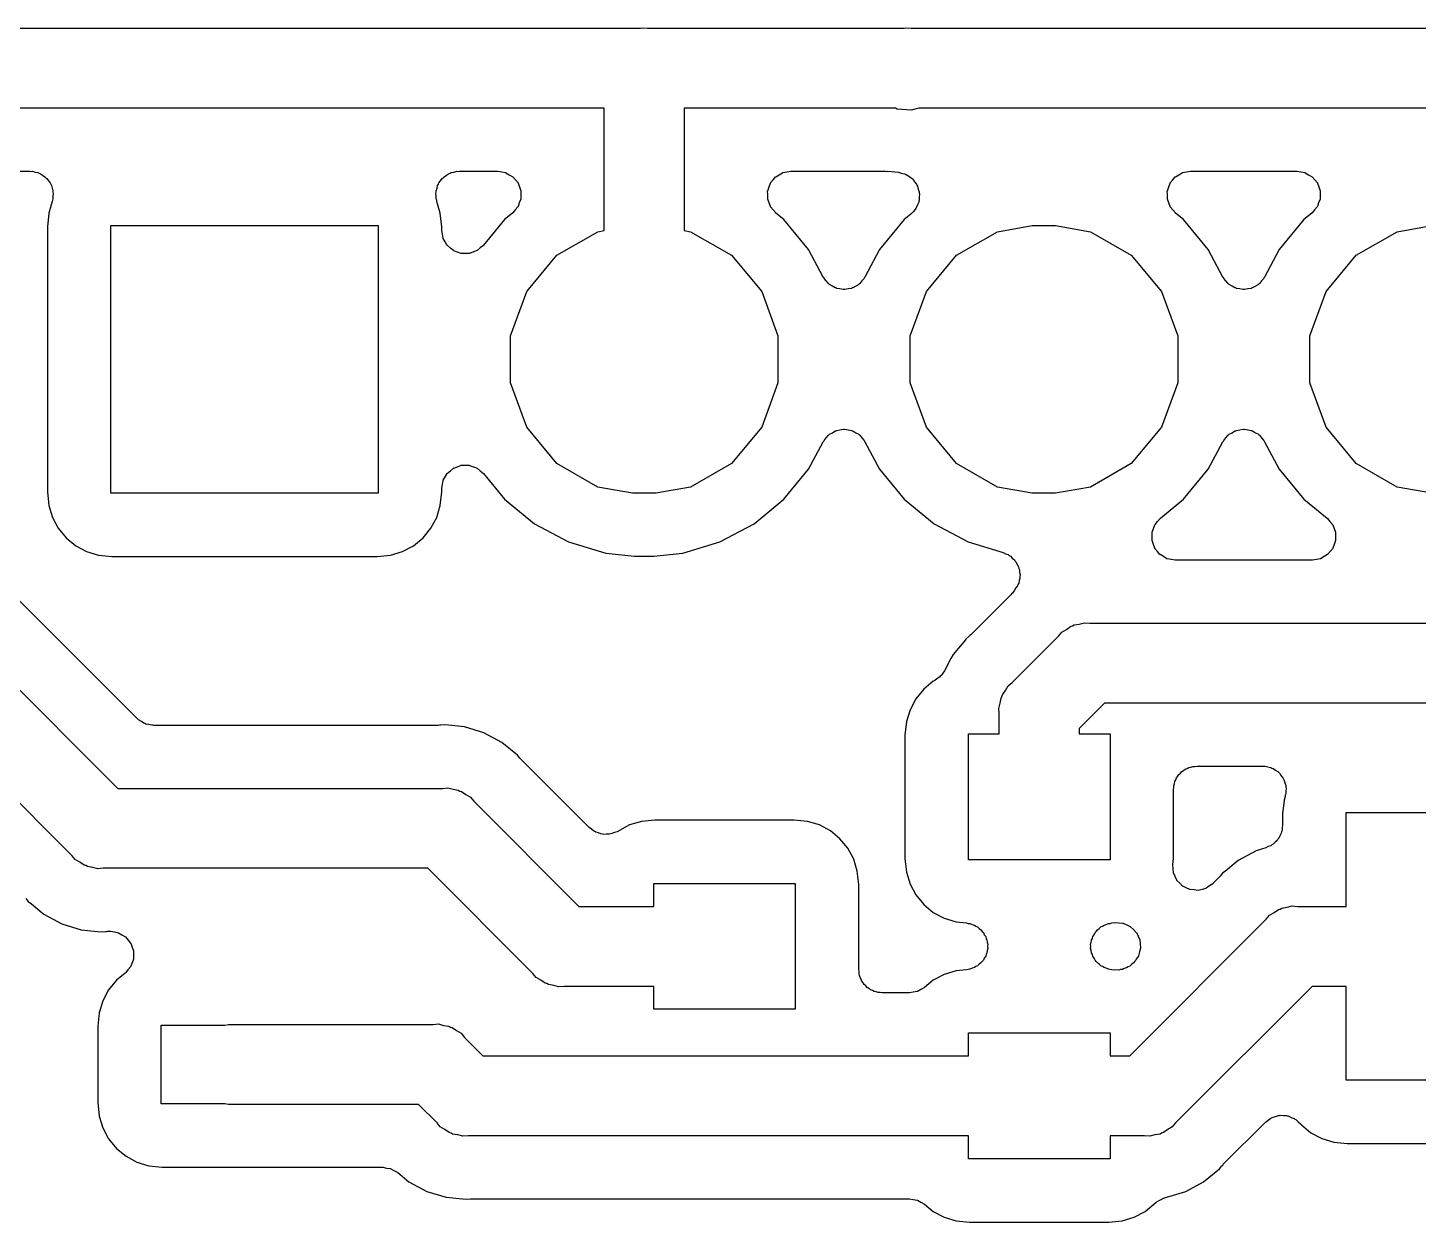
# Model space of a CAD drawing. Extents: x 91 to 190.2, y -113.9 to -59.9.
# Drawn here: x 130.05 to 138.89, y -68.23 to -60.64 of the extents above; entities that cross this region are included whole.
import ezdxf

# ---------------------------------------------------------------- set-up
doc = ezdxf.new("R2010")
doc.units = 0
doc.header["$MEASUREMENT"] = 0
doc.layers.add('BLACK', color=7, linetype='CONTINUOUS')

msp = doc.modelspace()

# ---------------------------------------------------------------- linework, layer by layer
at = {"layer": 'BLACK', "linetype": 'CONTINUOUS'}
for p, q in [((111.871, -60.646), (133.947, -60.646)), ((133.947, -60.646), (133.958, -60.6431)), ((133.958, -60.6431), (133.991, -60.646)), ((133.991, -60.646), (135.622, -60.646)), ((135.622, -60.646), (135.633, -60.6431)), ((135.633, -60.6431), (135.666, -60.646)), ((135.666, -60.646), (143.309, -60.646)), ((133.716, -61.154), (126.884, -61.154)), ((133.716, -61.9317), (133.716, -61.154)), ((135.567, -61.154), (134.224, -61.154)), ((134.224, -61.154), (134.224, -61.9317)), ((135.578, -61.1591), (135.567, -61.154)), ((135.667, -61.1669), (135.578, -61.1591)), ((135.716, -61.154), (135.667, -61.1669)), ((143.215, -61.154), (135.716, -61.154)), ((127.995, -61.554), (130.065, -61.554)), ((130.065, -61.554), (130.074, -61.5556)), ((130.074, -61.5556), (130.083, -61.5551)), ((130.083, -61.5551), (130.099, -61.5601)), ((130.099, -61.5601), (130.116, -61.563)), ((130.116, -61.563), (130.124, -61.5676)), ((130.124, -61.5676), (130.133, -61.5702)), ((130.133, -61.5702), (130.146, -61.5805)), ((130.146, -61.5805), (130.161, -61.5891)), ((132.699, -61.5891), (132.714, -61.5805)), ((132.714, -61.5805), (132.727, -61.5702)), ((132.727, -61.5702), (132.736, -61.5676)), ((132.736, -61.5676), (132.744, -61.563)), ((132.744, -61.563), (132.761, -61.5601)), ((132.761, -61.5601), (132.777, -61.5551)), ((132.777, -61.5551), (132.786, -61.5556)), ((132.786, -61.5556), (132.795, -61.554)), ((132.795, -61.554), (133.038, -61.554)), ((133.038, -61.554), (133.039, -61.5541)), ((133.039, -61.5541), (133.039, -61.554)), ((133.039, -61.554), (133.064, -61.5587)), ((133.064, -61.5587), (133.089, -61.563)), ((133.089, -61.563), (133.09, -61.5635)), ((133.09, -61.5635), (133.091, -61.5636)), ((133.091, -61.5636), (133.112, -61.5765)), ((133.112, -61.5765), (133.134, -61.5891)), ((134.806, -61.5891), (134.828, -61.5765)), ((134.828, -61.5765), (134.849, -61.5636)), ((134.849, -61.5636), (134.85, -61.5635)), ((134.85, -61.5635), (134.851, -61.563)), ((134.851, -61.563), (134.876, -61.5587)), ((134.876, -61.5587), (134.901, -61.554)), ((134.901, -61.554), (134.901, -61.5541)), ((134.901, -61.5541), (134.902, -61.554)), ((134.902, -61.554), (135.504, -61.554)), ((135.504, -61.554), (135.511, -61.5553)), ((135.511, -61.5553), (135.519, -61.5547)), ((135.519, -61.5547), (135.585, -61.5612)), ((135.585, -61.5612), (135.603, -61.5665)), ((135.603, -61.5665), (135.623, -61.5701)), ((135.623, -61.5701), (135.628, -61.5735)), ((135.628, -61.5735), (135.635, -61.5752)), ((135.635, -61.5752), (135.651, -61.5867)), ((135.651, -61.5867), (135.667, -61.5966)), ((137.346, -61.5891), (137.368, -61.5765)), ((137.368, -61.5765), (137.389, -61.5636)), ((137.389, -61.5636), (137.39, -61.5635)), ((137.39, -61.5635), (137.391, -61.563)), ((137.391, -61.563), (137.416, -61.5587)), ((137.416, -61.5587), (137.441, -61.554)), ((137.441, -61.554), (137.441, -61.5541)), ((137.441, -61.5541), (137.442, -61.554)), ((137.442, -61.554), (138.118, -61.554)), ((138.118, -61.554), (138.119, -61.5541)), ((138.119, -61.5541), (138.119, -61.554)), ((138.119, -61.554), (138.144, -61.5587)), ((138.144, -61.5587), (138.169, -61.563)), ((138.169, -61.563), (138.17, -61.5635)), ((138.17, -61.5635), (138.171, -61.5636)), ((138.171, -61.5636), (138.192, -61.5765)), ((138.192, -61.5765), (138.214, -61.5891)), ((130.161, -61.5891), (130.167, -61.596)), ((130.167, -61.596), (130.174, -61.6015)), ((130.174, -61.6015), (130.184, -61.6158)), ((130.184, -61.6158), (130.195, -61.629)), ((130.195, -61.629), (130.198, -61.6375)), ((130.198, -61.6375), (130.203, -61.6451)), ((130.203, -61.6451), (130.207, -61.6618)), ((130.207, -61.6618), (130.212, -61.678)), ((132.648, -61.678), (132.653, -61.6618)), ((132.653, -61.6618), (132.657, -61.6451)), ((132.657, -61.6451), (132.662, -61.6375)), ((132.662, -61.6375), (132.665, -61.629)), ((132.665, -61.629), (132.676, -61.6158)), ((132.676, -61.6158), (132.686, -61.6015)), ((132.686, -61.6015), (132.693, -61.596)), ((132.693, -61.596), (132.699, -61.5891)), ((133.134, -61.5891), (133.135, -61.5897)), ((133.135, -61.5897), (133.135, -61.5902)), ((133.135, -61.5902), (133.151, -61.6096)), ((133.151, -61.6096), (133.168, -61.629)), ((133.168, -61.629), (133.168, -61.6298)), ((133.168, -61.6298), (133.168, -61.6304)), ((133.168, -61.6304), (133.177, -61.6543)), ((133.177, -61.6543), (133.185, -61.678)), ((134.755, -61.678), (134.763, -61.6543)), ((134.763, -61.6543), (134.772, -61.6304)), ((134.772, -61.629), (134.789, -61.6096)), ((134.772, -61.6298), (134.772, -61.629)), ((134.772, -61.6304), (134.772, -61.6298)), ((134.789, -61.6096), (134.805, -61.5902)), ((134.805, -61.5897), (134.806, -61.5891)), ((134.805, -61.5902), (134.805, -61.5897)), ((135.667, -61.5966), (135.672, -61.6017)), ((135.672, -61.6017), (135.677, -61.6056)), ((135.677, -61.6056), (135.688, -61.6218)), ((135.688, -61.6218), (135.701, -61.6369)), ((135.701, -61.6369), (135.703, -61.6431)), ((135.703, -61.6431), (135.706, -61.6486)), ((135.706, -61.6486), (135.711, -61.6676)), ((135.711, -61.6676), (135.718, -61.6861)), ((137.295, -61.678), (137.303, -61.6543)), ((137.303, -61.6543), (137.312, -61.6304)), ((137.312, -61.629), (137.329, -61.6096)), ((137.312, -61.6298), (137.312, -61.629)), ((137.312, -61.6304), (137.312, -61.6298)), ((137.329, -61.6096), (137.345, -61.5902)), ((137.345, -61.5897), (137.346, -61.5891)), ((137.345, -61.5902), (137.345, -61.5897)), ((138.214, -61.5891), (138.215, -61.5897)), ((138.215, -61.5897), (138.215, -61.5902)), ((138.215, -61.5902), (138.231, -61.6096)), ((138.231, -61.6096), (138.248, -61.629)), ((138.248, -61.629), (138.248, -61.6298)), ((138.248, -61.6298), (138.248, -61.6304)), ((138.248, -61.6304), (138.257, -61.6543)), ((138.257, -61.6543), (138.265, -61.678)), ((130.208, -61.7475), (130.186, -61.8216)), ((130.209, -61.7386), (130.208, -61.7475)), ((130.212, -61.73), (130.209, -61.7386)), ((130.212, -61.678), (130.212, -61.687)), ((130.212, -61.687), (130.214, -61.6958)), ((130.214, -61.6958), (130.212, -61.7129)), ((130.212, -61.7129), (130.212, -61.73)), ((132.646, -61.6958), (132.648, -61.687)), ((132.648, -61.7129), (132.646, -61.6958)), ((132.648, -61.687), (132.648, -61.678)), ((132.648, -61.73), (132.648, -61.7129)), ((132.651, -61.7386), (132.648, -61.73)), ((132.652, -61.7475), (132.651, -61.7386)), ((132.674, -61.8216), (132.652, -61.7475)), ((133.176, -61.7553), (133.168, -61.779)), ((133.185, -61.7317), (133.176, -61.7553)), ((133.185, -61.678), (133.185, -61.6788)), ((133.185, -61.6788), (133.186, -61.6796)), ((133.186, -61.6796), (133.185, -61.7049)), ((133.185, -61.7049), (133.185, -61.73)), ((133.185, -61.73), (133.185, -61.7308)), ((133.185, -61.7308), (133.185, -61.7317)), ((134.754, -61.6796), (134.755, -61.6788)), ((134.755, -61.7049), (134.754, -61.6796)), ((134.755, -61.6788), (134.755, -61.678)), ((134.755, -61.73), (134.755, -61.7049)), ((134.755, -61.7308), (134.755, -61.73)), ((134.755, -61.7317), (134.755, -61.7308)), ((134.764, -61.7553), (134.755, -61.7317)), ((134.772, -61.779), (134.764, -61.7553)), ((135.714, -61.7509), (135.706, -61.7686)), ((135.715, -61.7443), (135.714, -61.7509)), ((135.717, -61.7381), (135.715, -61.7443)), ((135.719, -61.699), (135.717, -61.7185)), ((135.717, -61.7185), (135.717, -61.7381)), ((135.718, -61.6861), (135.718, -61.6927)), ((135.718, -61.6927), (135.719, -61.699)), ((137.294, -61.6796), (137.295, -61.6788)), ((137.295, -61.7049), (137.294, -61.6796)), ((137.295, -61.6788), (137.295, -61.678)), ((137.295, -61.73), (137.295, -61.7049)), ((137.295, -61.7308), (137.295, -61.73)), ((137.295, -61.7317), (137.295, -61.7308)), ((137.304, -61.7553), (137.295, -61.7317)), ((137.312, -61.779), (137.304, -61.7553)), ((138.256, -61.7553), (138.248, -61.779)), ((138.265, -61.7317), (138.256, -61.7553)), ((138.265, -61.678), (138.265, -61.6788)), ((138.265, -61.6788), (138.266, -61.6796)), ((138.266, -61.6796), (138.265, -61.7049)), ((138.265, -61.7049), (138.265, -61.73)), ((138.265, -61.73), (138.265, -61.7308)), ((138.265, -61.7308), (138.265, -61.7317)), ((130.186, -61.8216), (130.177, -61.9074)), ((132.683, -61.9074), (132.674, -61.8216)), ((133.133, -61.82), (133.082, -61.8618)), ((133.134, -61.8189), (133.133, -61.8193)), ((133.133, -61.8193), (133.133, -61.82)), ((133.15, -61.7996), (133.134, -61.8189)), ((133.167, -61.7804), (133.15, -61.7996)), ((133.168, -61.779), (133.167, -61.7796)), ((133.167, -61.7796), (133.167, -61.7804)), ((134.773, -61.7796), (134.772, -61.779)), ((134.773, -61.7804), (134.773, -61.7796)), ((134.79, -61.7996), (134.773, -61.7804)), ((134.806, -61.8189), (134.79, -61.7996)), ((134.807, -61.8193), (134.806, -61.8189)), ((134.807, -61.82), (134.807, -61.8193)), ((134.858, -61.8618), (134.807, -61.82)), ((135.665, -61.8264), (135.622, -61.8618)), ((135.678, -61.8116), (135.665, -61.8264)), ((135.692, -61.7979), (135.678, -61.8116)), ((135.695, -61.7919), (135.692, -61.7979)), ((135.699, -61.7869), (135.695, -61.7919)), ((135.706, -61.7686), (135.699, -61.7869)), ((137.313, -61.7796), (137.312, -61.779)), ((137.313, -61.7804), (137.313, -61.7796)), ((137.33, -61.7996), (137.313, -61.7804)), ((137.346, -61.8189), (137.33, -61.7996)), ((137.347, -61.8193), (137.346, -61.8189)), ((137.347, -61.82), (137.347, -61.8193)), ((137.398, -61.8618), (137.347, -61.82)), ((138.213, -61.82), (138.162, -61.8618)), ((138.214, -61.8189), (138.213, -61.8193)), ((138.213, -61.8193), (138.213, -61.82)), ((138.23, -61.7996), (138.214, -61.8189)), ((138.247, -61.7804), (138.23, -61.7996)), ((138.248, -61.779), (138.247, -61.7796)), ((138.247, -61.7796), (138.247, -61.7804)), ((130.177, -61.9074), (130.177, -63.5926)), ((130.58, -63.6), (130.58, -61.9)), ((130.58, -61.9), (132.28, -61.9)), ((132.28, -61.9), (132.28, -63.6)), ((132.683, -61.929), (132.683, -61.9074)), ((132.683, -61.9298), (132.683, -61.929)), ((132.683, -61.9307), (132.683, -61.9298)), ((132.687, -61.9554), (132.683, -61.9307)), ((133.082, -61.8618), (132.949, -62.0242)), ((133.415, -62.0888), (133.675, -61.9389)), ((133.675, -61.9389), (133.716, -61.9317)), ((134.224, -61.9317), (134.265, -61.9389)), ((134.265, -61.9389), (134.525, -62.0888)), ((135.014, -62.0522), (134.858, -61.8618)), ((135.622, -61.8618), (135.466, -62.0522)), ((135.955, -62.0888), (136.215, -61.9389)), ((136.215, -61.9389), (136.436, -61.9)), ((136.436, -61.9), (136.584, -61.9)), ((136.584, -61.9), (136.805, -61.9389)), ((136.805, -61.9389), (137.065, -62.0888)), ((137.554, -62.0522), (137.398, -61.8618)), ((138.162, -61.8618), (138.006, -62.0522)), ((138.495, -62.0888), (138.755, -61.9389)), ((138.755, -61.9389), (138.976, -61.9)), ((132.692, -61.9803), (132.687, -61.9554)), ((132.692, -61.981), (132.692, -61.9803)), ((132.692, -61.9819), (132.692, -61.981)), ((132.705, -62.0035), (132.692, -61.9819)), ((132.718, -62.0254), (132.705, -62.0035)), ((132.718, -62.026), (132.718, -62.0254)), ((132.719, -62.0267), (132.718, -62.026)), ((132.738, -62.0427), (132.719, -62.0267)), ((132.948, -62.0254), (132.928, -62.0417)), ((132.949, -62.0242), (132.948, -62.0247)), ((132.948, -62.0247), (132.948, -62.0254)), ((132.758, -62.0589), (132.738, -62.0427)), ((132.758, -62.0592), (132.758, -62.0589)), ((132.759, -62.0597), (132.758, -62.0592)), ((132.783, -62.0681), (132.759, -62.0597)), ((132.807, -62.0767), (132.783, -62.0681)), ((132.808, -62.077), (132.807, -62.0767)), ((132.807, -62.0767), (132.807, -62.0767)), ((132.833, -62.0767), (132.808, -62.077)), ((132.859, -62.0767), (132.833, -62.0767)), ((132.86, -62.0764), (132.859, -62.0765)), ((132.859, -62.0765), (132.859, -62.0767)), ((132.884, -62.0676), (132.86, -62.0764)), ((132.908, -62.0589), (132.884, -62.0676)), ((132.909, -62.0581), (132.908, -62.0584)), ((132.908, -62.0584), (132.908, -62.0589)), ((132.928, -62.0417), (132.909, -62.0581)), ((133.223, -62.3184), (133.415, -62.0888)), ((134.525, -62.0888), (134.717, -62.3184)), ((135.108, -62.2268), (135.014, -62.0522)), ((135.466, -62.0522), (135.372, -62.2268)), ((135.763, -62.3184), (135.955, -62.0888)), ((137.065, -62.0888), (137.257, -62.3184)), ((137.648, -62.2268), (137.554, -62.0522)), ((138.006, -62.0522), (137.912, -62.2268)), ((138.303, -62.3184), (138.495, -62.0888)), ((135.111, -62.2307), (135.108, -62.2268)), ((135.113, -62.2353), (135.111, -62.2307)), ((135.127, -62.2511), (135.113, -62.2353)), ((135.14, -62.2678), (135.127, -62.2511)), ((135.144, -62.2704), (135.14, -62.2678)), ((135.147, -62.2741), (135.144, -62.2704)), ((135.166, -62.2841), (135.147, -62.2741)), ((135.184, -62.2953), (135.166, -62.2841)), ((135.314, -62.2841), (135.296, -62.2953)), ((135.333, -62.2741), (135.314, -62.2841)), ((135.336, -62.2704), (135.333, -62.2741)), ((135.34, -62.2678), (135.336, -62.2704)), ((135.353, -62.2511), (135.34, -62.2678)), ((135.367, -62.2353), (135.353, -62.2511)), ((135.369, -62.2307), (135.367, -62.2353)), ((135.372, -62.2268), (135.369, -62.2307)), ((137.651, -62.2307), (137.648, -62.2268)), ((137.653, -62.2353), (137.651, -62.2307)), ((137.667, -62.2511), (137.653, -62.2353)), ((137.68, -62.2678), (137.667, -62.2511)), ((137.684, -62.2704), (137.68, -62.2678)), ((137.687, -62.2741), (137.684, -62.2704)), ((137.706, -62.2841), (137.687, -62.2741)), ((137.724, -62.2953), (137.706, -62.2841)), ((137.854, -62.2841), (137.836, -62.2953)), ((137.873, -62.2741), (137.854, -62.2841)), ((137.876, -62.2704), (137.873, -62.2741)), ((137.88, -62.2678), (137.876, -62.2704)), ((137.893, -62.2511), (137.88, -62.2678)), ((137.907, -62.2353), (137.893, -62.2511)), ((137.909, -62.2307), (137.907, -62.2353)), ((137.912, -62.2268), (137.909, -62.2307)), ((133.12, -62.6001), (133.223, -62.3184)), ((134.717, -62.3184), (134.82, -62.6001)), ((135.189, -62.2963), (135.184, -62.2953)), ((135.193, -62.2987), (135.189, -62.2963)), ((135.214, -62.3017), (135.193, -62.2987)), ((135.235, -62.306), (135.214, -62.3017)), ((135.24, -62.3053), (135.235, -62.306)), ((135.245, -62.306), (135.24, -62.3053)), ((135.266, -62.3017), (135.245, -62.306)), ((135.287, -62.2987), (135.266, -62.3017)), ((135.291, -62.2963), (135.287, -62.2987)), ((135.296, -62.2953), (135.291, -62.2963)), ((135.66, -62.6001), (135.763, -62.3184)), ((137.257, -62.3184), (137.36, -62.6001)), ((137.729, -62.2963), (137.724, -62.2953)), ((137.733, -62.2987), (137.729, -62.2963)), ((137.754, -62.3017), (137.733, -62.2987)), ((137.775, -62.306), (137.754, -62.3017)), ((137.78, -62.3053), (137.775, -62.306)), ((137.785, -62.306), (137.78, -62.3053)), ((137.806, -62.3017), (137.785, -62.306)), ((137.827, -62.2987), (137.806, -62.3017)), ((137.831, -62.2963), (137.827, -62.2987)), ((137.836, -62.2953), (137.831, -62.2963)), ((138.2, -62.6001), (138.303, -62.3184)), ((133.12, -62.8999), (133.12, -62.6001)), ((134.82, -62.6001), (134.82, -62.8999)), ((135.66, -62.8999), (135.66, -62.6001)), ((137.36, -62.6001), (137.36, -62.8999)), ((138.2, -62.8999), (138.2, -62.6001)), ((133.223, -63.1816), (133.12, -62.8999)), ((134.82, -62.8999), (134.717, -63.1816)), ((135.763, -63.1816), (135.66, -62.8999)), ((137.36, -62.8999), (137.257, -63.1816)), ((138.303, -63.1816), (138.2, -62.8999)), ((133.415, -63.4112), (133.223, -63.1816)), ((134.717, -63.1816), (134.525, -63.4112)), ((135.111, -63.2693), (135.113, -63.2647)), ((135.113, -63.2647), (135.127, -63.2489)), ((135.127, -63.2489), (135.14, -63.2322)), ((135.14, -63.2322), (135.144, -63.2296)), ((135.144, -63.2296), (135.147, -63.2259)), ((135.147, -63.2259), (135.166, -63.2159)), ((135.166, -63.2159), (135.184, -63.2047)), ((135.184, -63.2047), (135.189, -63.2037)), ((135.189, -63.2037), (135.193, -63.2013)), ((135.193, -63.2013), (135.214, -63.1983)), ((135.214, -63.1983), (135.235, -63.194)), ((135.235, -63.194), (135.24, -63.1947)), ((135.24, -63.1947), (135.245, -63.194)), ((135.245, -63.194), (135.266, -63.1983)), ((135.266, -63.1983), (135.287, -63.2013)), ((135.287, -63.2013), (135.291, -63.2037)), ((135.291, -63.2037), (135.296, -63.2047)), ((135.296, -63.2047), (135.314, -63.2159)), ((135.314, -63.2159), (135.333, -63.2259)), ((135.333, -63.2259), (135.336, -63.2296)), ((135.336, -63.2296), (135.34, -63.2322)), ((135.34, -63.2322), (135.353, -63.2489)), ((135.353, -63.2489), (135.367, -63.2647)), ((135.367, -63.2647), (135.369, -63.2693)), ((135.955, -63.4112), (135.763, -63.1816)), ((137.257, -63.1816), (137.065, -63.4112)), ((137.651, -63.2693), (137.653, -63.2647)), ((137.653, -63.2647), (137.667, -63.2489)), ((137.667, -63.2489), (137.68, -63.2322)), ((137.68, -63.2322), (137.684, -63.2296)), ((137.684, -63.2296), (137.687, -63.2259)), ((137.687, -63.2259), (137.706, -63.2159)), ((137.706, -63.2159), (137.724, -63.2047)), ((137.724, -63.2047), (137.729, -63.2037)), ((137.729, -63.2037), (137.733, -63.2013)), ((137.733, -63.2013), (137.754, -63.1983)), ((137.754, -63.1983), (137.775, -63.194)), ((137.775, -63.194), (137.78, -63.1947)), ((137.78, -63.1947), (137.785, -63.194)), ((137.785, -63.194), (137.806, -63.1983)), ((137.806, -63.1983), (137.827, -63.2013)), ((137.827, -63.2013), (137.831, -63.2037)), ((137.831, -63.2037), (137.836, -63.2047)), ((137.836, -63.2047), (137.854, -63.2159)), ((137.854, -63.2159), (137.873, -63.2259)), ((137.873, -63.2259), (137.876, -63.2296)), ((137.876, -63.2296), (137.88, -63.2322)), ((137.88, -63.2322), (137.893, -63.2489)), ((137.893, -63.2489), (137.907, -63.2647)), ((137.907, -63.2647), (137.909, -63.2693)), ((138.495, -63.4112), (138.303, -63.1816)), ((135.014, -63.4478), (135.108, -63.2732)), ((135.108, -63.2732), (135.111, -63.2693)), ((135.369, -63.2693), (135.372, -63.2732)), ((135.372, -63.2732), (135.466, -63.4478)), ((137.554, -63.4478), (137.648, -63.2732)), ((137.648, -63.2732), (137.651, -63.2693)), ((137.909, -63.2693), (137.912, -63.2732)), ((137.912, -63.2732), (138.006, -63.4478)), ((132.738, -63.4573), (132.758, -63.4411)), ((132.758, -63.4408), (132.759, -63.4403)), ((132.758, -63.4411), (132.758, -63.4408)), ((132.759, -63.4403), (132.783, -63.4319)), ((132.783, -63.4319), (132.807, -63.4233)), ((132.807, -63.4233), (132.808, -63.423)), ((132.807, -63.4233), (132.807, -63.4233)), ((132.808, -63.423), (132.833, -63.4233)), ((132.833, -63.4233), (132.859, -63.4233)), ((132.859, -63.4233), (132.859, -63.4235)), ((132.859, -63.4235), (132.86, -63.4236)), ((132.86, -63.4236), (132.884, -63.4324)), ((132.884, -63.4324), (132.908, -63.4411)), ((132.908, -63.4411), (132.908, -63.4416)), ((132.908, -63.4416), (132.909, -63.4419)), ((132.909, -63.4419), (132.928, -63.4583)), ((133.675, -63.5611), (133.415, -63.4112)), ((134.525, -63.4112), (134.265, -63.5611)), ((136.215, -63.5611), (135.955, -63.4112)), ((137.065, -63.4112), (136.805, -63.5611)), ((138.755, -63.5611), (138.495, -63.4112)), ((132.687, -63.5446), (132.692, -63.5197)), ((132.692, -63.5181), (132.705, -63.4965)), ((132.692, -63.519), (132.692, -63.5181)), ((132.692, -63.5197), (132.692, -63.519)), ((132.705, -63.4965), (132.718, -63.4746)), ((132.718, -63.474), (132.719, -63.4733)), ((132.718, -63.4746), (132.718, -63.474)), ((132.719, -63.4733), (132.738, -63.4573)), ((132.928, -63.4583), (132.948, -63.4746)), ((132.948, -63.4746), (132.948, -63.4753)), ((132.948, -63.4753), (132.949, -63.4758)), ((132.949, -63.4758), (133.082, -63.6382)), ((134.858, -63.6382), (135.014, -63.4478)), ((135.466, -63.4478), (135.622, -63.6382)), ((137.398, -63.6382), (137.554, -63.4478)), ((138.006, -63.4478), (138.162, -63.6382)), ((130.177, -63.5926), (130.186, -63.6784)), ((132.28, -63.6), (130.58, -63.6)), ((132.674, -63.6784), (132.683, -63.5926)), ((132.683, -63.5693), (132.687, -63.5446)), ((132.683, -63.5702), (132.683, -63.5693)), ((132.683, -63.571), (132.683, -63.5702)), ((132.683, -63.5926), (132.683, -63.571)), ((133.896, -63.6), (133.675, -63.5611)), ((134.044, -63.6), (133.896, -63.6)), ((134.265, -63.5611), (134.044, -63.6)), ((136.436, -63.6), (136.215, -63.5611)), ((136.584, -63.6), (136.436, -63.6)), ((136.805, -63.5611), (136.584, -63.6)), ((138.976, -63.6), (138.755, -63.5611)), ((130.186, -63.6784), (130.209, -63.7538)), ((132.651, -63.7538), (132.674, -63.6784)), ((133.082, -63.6382), (133.272, -63.7944)), ((134.668, -63.7944), (134.858, -63.6382)), ((135.622, -63.6382), (135.812, -63.7944)), ((137.25, -63.76), (137.398, -63.6382)), ((138.162, -63.6382), (138.31, -63.76)), ((130.209, -63.7538), (130.246, -63.8233)), ((132.614, -63.8233), (132.651, -63.7538)), ((133.272, -63.7944), (133.489, -63.9104)), ((134.451, -63.9104), (134.668, -63.7944)), ((135.812, -63.7944), (136.029, -63.9104)), ((137.216, -63.7996), (137.232, -63.7805)), ((137.232, -63.7805), (137.248, -63.7611)), ((137.248, -63.7611), (137.249, -63.7607)), ((137.249, -63.7607), (137.25, -63.76)), ((138.31, -63.76), (138.311, -63.7607)), ((138.311, -63.7607), (138.312, -63.7611)), ((138.312, -63.7611), (138.328, -63.7805)), ((138.328, -63.7805), (138.344, -63.7996)), ((130.246, -63.8233), (130.296, -63.8842)), ((130.296, -63.8842), (130.357, -63.9342)), ((132.503, -63.9342), (132.564, -63.8842)), ((132.564, -63.8842), (132.614, -63.8233)), ((137.197, -63.8483), (137.206, -63.8247)), ((137.197, -63.8492), (137.197, -63.8483)), ((137.197, -63.85), (137.197, -63.8492)), ((137.197, -63.8752), (137.197, -63.85)), ((137.197, -63.9004), (137.197, -63.8752)), ((137.206, -63.8247), (137.215, -63.801)), ((137.215, -63.8004), (137.216, -63.7996)), ((137.215, -63.801), (137.215, -63.8004)), ((138.344, -63.7996), (138.345, -63.8004)), ((138.345, -63.8004), (138.345, -63.801)), ((138.345, -63.801), (138.354, -63.8247)), ((138.354, -63.8247), (138.363, -63.8483)), ((138.363, -63.8483), (138.363, -63.8492)), ((138.363, -63.8492), (138.363, -63.85)), ((138.363, -63.85), (138.363, -63.8752)), ((138.363, -63.8752), (138.363, -63.9004)), ((130.357, -63.9342), (130.426, -63.9713)), ((130.426, -63.9713), (130.502, -63.9942)), ((132.358, -63.9942), (132.434, -63.9713)), ((132.434, -63.9713), (132.503, -63.9342)), ((133.489, -63.9104), (133.725, -63.9819)), ((134.215, -63.9819), (134.451, -63.9104)), ((136.029, -63.9104), (136.252, -63.9779)), ((137.197, -63.9012), (137.197, -63.9004)), ((137.197, -63.902), (137.197, -63.9012)), ((137.206, -63.9257), (137.197, -63.902)), ((137.214, -63.9496), (137.206, -63.9257)), ((137.215, -63.9502), (137.214, -63.9496)), ((137.215, -63.951), (137.215, -63.9502)), ((137.231, -63.9704), (137.215, -63.951)), ((137.247, -63.9898), (137.231, -63.9704)), ((138.329, -63.9704), (138.313, -63.9898)), ((138.345, -63.951), (138.329, -63.9704)), ((138.346, -63.9496), (138.345, -63.9502)), ((138.345, -63.9502), (138.345, -63.951)), ((138.354, -63.9258), (138.346, -63.9496)), ((138.363, -63.902), (138.354, -63.9258)), ((138.363, -63.9004), (138.363, -63.9012)), ((138.363, -63.9012), (138.363, -63.902)), ((130.502, -63.9942), (130.587, -64.0027)), ((130.587, -64.0027), (132.273, -64.0027)), ((132.273, -64.0027), (132.358, -63.9942)), ((133.725, -63.9819), (133.909, -64)), ((133.909, -64), (134.031, -64)), ((134.031, -64), (134.215, -63.9819)), ((136.252, -63.9779), (136.266, -63.9853)), ((136.266, -63.9853), (136.282, -63.9908)), ((136.282, -63.9908), (136.289, -63.997)), ((136.289, -63.997), (136.298, -64.0015)), ((136.298, -64.0015), (136.309, -64.0134)), ((136.309, -64.0134), (136.322, -64.0238)), ((136.322, -64.0238), (136.327, -64.0323)), ((136.327, -64.0323), (136.334, -64.0395)), ((136.334, -64.0395), (136.34, -64.0545)), ((136.34, -64.0545), (136.349, -64.0686)), ((137.248, -63.9903), (137.247, -63.9898)), ((137.248, -63.9909), (137.248, -63.9903)), ((137.27, -64.0035), (137.248, -63.9909)), ((137.292, -64.0164), (137.27, -64.0035)), ((137.293, -64.0165), (137.292, -64.0164)), ((137.293, -64.017), (137.293, -64.0165)), ((137.318, -64.0213), (137.293, -64.017)), ((137.343, -64.026), (137.318, -64.0213)), ((137.344, -64.0259), (137.343, -64.026)), ((137.345, -64.026), (137.344, -64.0259)), ((138.215, -64.026), (137.345, -64.026)), ((138.216, -64.0259), (138.215, -64.026)), ((138.217, -64.026), (138.216, -64.0259)), ((138.242, -64.0213), (138.217, -64.026)), ((138.267, -64.017), (138.242, -64.0213)), ((138.268, -64.0164), (138.267, -64.0165)), ((138.267, -64.0165), (138.267, -64.017)), ((138.29, -64.0035), (138.268, -64.0164)), ((138.312, -63.9909), (138.29, -64.0035)), ((138.313, -63.9898), (138.312, -63.9903)), ((138.312, -63.9903), (138.312, -63.9909)), ((130.747, -65.0321), (129.81, -64.0955)), ((136.349, -64.0686), (136.35, -64.0783)), ((136.35, -64.0783), (136.354, -64.0874)), ((136.357, -64.1394), (136.352, -64.1551)), ((136.354, -64.0874), (136.355, -64.1038)), ((136.355, -64.1038), (136.358, -64.1198)), ((136.358, -64.1198), (136.357, -64.1296)), ((136.357, -64.1296), (136.357, -64.1394)), ((136.31, -64.2346), (136.304, -64.2394)), ((136.324, -64.2166), (136.31, -64.2346)), ((136.332, -64.2024), (136.324, -64.2166)), ((136.342, -64.1893), (136.332, -64.2024)), ((136.345, -64.1798), (136.342, -64.1893)), ((136.35, -64.1712), (136.345, -64.1798)), ((136.352, -64.1551), (136.35, -64.1712)), ((136.3, -64.2455), (136.045, -64.4996)), ((136.304, -64.2394), (136.3, -64.2455)), ((129.507, -64.3582), (130.625, -65.476)), ((136.045, -64.4996), (136.039, -64.5039)), ((136.603, -64.5082), (136.624, -64.4824)), ((136.624, -64.4824), (136.653, -64.4656)), ((136.653, -64.4656), (136.681, -64.4462)), ((136.681, -64.4462), (136.692, -64.4433)), ((136.692, -64.4433), (136.702, -64.4376)), ((136.702, -64.4376), (136.735, -64.4318)), ((136.735, -64.4318), (136.768, -64.4231)), ((136.768, -64.4231), (136.801, -64.426)), ((136.801, -64.426), (144.63, -64.426)), ((136, -64.5446), (135.934, -64.6249)), ((136.015, -64.5253), (136, -64.5446)), ((136, -64.5446), (136, -64.5446)), ((136.035, -64.5095), (136.015, -64.5253)), ((136.039, -64.5039), (136.035, -64.5095)), ((136.308, -64.8026), (136.603, -64.5082)), ((135.919, -64.6514), (135.878, -64.7291)), ((135.934, -64.6249), (135.919, -64.6514)), ((135.851, -64.7636), (135.846, -64.7701)), ((135.857, -64.7585), (135.851, -64.7636)), ((135.867, -64.7432), (135.857, -64.7585)), ((135.878, -64.7291), (135.867, -64.7432)), ((130.333, -65.9018), (129.215, -64.784)), ((135.746, -64.8458), (135.696, -64.9067)), ((135.807, -64.7958), (135.746, -64.8458)), ((135.816, -64.7907), (135.807, -64.7958)), ((135.83, -64.7796), (135.816, -64.7907)), ((135.846, -64.7701), (135.83, -64.7796)), ((136.246, -64.881), (136.266, -64.8534)), ((136.266, -64.8534), (136.282, -64.8242)), ((136.282, -64.8242), (136.308, -64.8026)), ((135.696, -64.9067), (135.659, -64.9762)), ((136.223, -64.9675), (136.232, -64.935)), ((136.232, -64.935), (136.238, -64.9018)), ((136.238, -64.9018), (136.243, -64.892)), ((136.243, -64.892), (136.246, -64.881)), ((136.895, -64.934), (136.734, -65.0952)), ((144.535, -64.934), (136.895, -64.934)), ((130.752, -65.0359), (130.747, -65.0321)), ((135.659, -64.9762), (135.636, -65.0516)), ((136.226, -65.0011), (136.223, -64.9675)), ((136.226, -65.13), (136.226, -65.0011)), ((130.757, -65.0409), (130.752, -65.0359)), ((130.774, -65.0507), (130.757, -65.0409)), ((130.79, -65.0619), (130.774, -65.0507)), ((130.796, -65.0637), (130.79, -65.0619)), ((130.802, -65.067), (130.796, -65.0637)), ((130.821, -65.0704), (130.802, -65.067)), ((130.84, -65.0754), (130.821, -65.0704)), ((130.847, -65.0749), (130.84, -65.0754)), ((130.853, -65.076), (130.847, -65.0749)), ((132.661, -65.076), (130.853, -65.076)), ((132.668, -65.0747), (132.661, -65.076)), ((132.675, -65.0753), (132.668, -65.0747)), ((132.7, -65.0728), (132.675, -65.0753)), ((132.725, -65.0753), (132.7, -65.0728)), ((132.828, -65.0855), (132.725, -65.0753)), ((132.725, -65.0753), (132.725, -65.0753)), ((132.725, -65.0753), (132.725, -65.0753)), ((132.951, -65.1229), (132.828, -65.0855)), ((135.636, -65.0516), (135.627, -65.1374)), ((136.734, -65.0952), (136.734, -65.13)), ((133.065, -65.1836), (132.951, -65.1229)), ((133.165, -65.2653), (133.065, -65.1836)), ((135.627, -65.1374), (135.627, -65.9226)), ((136.03, -65.93), (136.03, -65.13)), ((136.03, -65.13), (136.226, -65.13)), ((136.734, -65.13), (136.93, -65.13)), ((136.93, -65.13), (136.93, -65.93)), ((133.18, -65.2846), (133.165, -65.2653)), ((133.186, -65.2894), (133.18, -65.2846)), ((133.19, -65.2955), (133.186, -65.2894)), ((133.62, -65.725), (133.19, -65.2955)), ((137.368, -65.3876), (137.378, -65.3791)), ((137.378, -65.3791), (137.386, -65.3691)), ((137.386, -65.3691), (137.398, -65.3625)), ((137.398, -65.3625), (137.408, -65.3541)), ((137.408, -65.3541), (137.42, -65.3496)), ((137.42, -65.3496), (137.431, -65.343)), ((137.431, -65.343), (137.444, -65.3408)), ((137.444, -65.3408), (137.457, -65.3363)), ((137.457, -65.3363), (137.47, -65.3363)), ((137.47, -65.3363), (137.483, -65.334)), ((137.483, -65.334), (137.9, -65.334)), ((137.9, -65.334), (137.908, -65.3356)), ((137.908, -65.3356), (137.917, -65.3351)), ((137.917, -65.3351), (137.934, -65.3401)), ((137.934, -65.3401), (137.951, -65.343)), ((137.951, -65.343), (137.959, -65.3476)), ((137.959, -65.3476), (137.967, -65.3502)), ((137.967, -65.3502), (137.981, -65.3605)), ((137.981, -65.3605), (137.996, -65.3691)), ((137.996, -65.3691), (138.002, -65.376)), ((138.002, -65.376), (138.009, -65.3815)), ((138.009, -65.3815), (138.018, -65.3958)), ((132.689, -65.476), (132.722, -65.4731)), ((132.722, -65.4731), (132.755, -65.4818)), ((137.333, -65.484), (137.335, -65.4711)), ((137.335, -65.458), (137.339, -65.4456)), ((137.335, -65.4711), (137.335, -65.458)), ((137.339, -65.4456), (137.342, -65.4327)), ((137.342, -65.4327), (137.348, -65.4213)), ((137.348, -65.4213), (137.353, -65.409)), ((137.353, -65.409), (137.361, -65.3989)), ((137.361, -65.3989), (137.368, -65.3876)), ((138.018, -65.3958), (138.029, -65.409)), ((138.029, -65.409), (138.033, -65.4175)), ((138.033, -65.4175), (138.037, -65.4251)), ((138.037, -65.4251), (138.041, -65.4418)), ((138.041, -65.4418), (138.047, -65.458)), ((138.047, -65.458), (138.047, -65.467)), ((138.047, -65.467), (138.049, -65.4758)), ((130.625, -65.476), (132.689, -65.476)), ((132.755, -65.4818), (132.788, -65.4876)), ((132.788, -65.4876), (132.798, -65.4933)), ((132.798, -65.4933), (132.809, -65.4962)), ((132.809, -65.4962), (132.837, -65.5156)), ((132.837, -65.5156), (132.866, -65.5324)), ((132.866, -65.5324), (132.887, -65.5582)), ((132.887, -65.5582), (133.555, -66.226)), ((137.333, -65.9226), (137.333, -65.484)), ((138.036, -65.5516), (138.027, -65.6374)), ((138.043, -65.5275), (138.036, -65.5516)), ((138.044, -65.5186), (138.043, -65.5275)), ((138.047, -65.51), (138.044, -65.5186)), ((138.049, -65.4758), (138.047, -65.4929)), ((138.047, -65.4929), (138.047, -65.51)), ((138.027, -65.6374), (138.027, -65.7104)), ((138.43, -66.226), (138.43, -65.63)), ((138.43, -65.63), (139.73, -65.63)), ((133.634, -65.7348), (133.62, -65.725)), ((133.647, -65.7463), (133.634, -65.7348)), ((133.876, -65.7087), (133.797, -65.7512)), ((133.952, -65.6858), (133.876, -65.7087)), ((134.037, -65.6773), (133.952, -65.6858)), ((134.923, -65.6773), (134.037, -65.6773)), ((135.008, -65.6858), (134.923, -65.6773)), ((135.084, -65.7087), (135.008, -65.6858)), ((135.153, -65.7458), (135.084, -65.7087)), ((138.024, -65.7273), (138.023, -65.7445)), ((138.027, -65.7104), (138.024, -65.7273)), ((133.655, -65.7496), (133.647, -65.7463)), ((133.663, -65.7548), (133.655, -65.7496)), ((133.679, -65.7593), (133.663, -65.7548)), ((133.695, -65.7657), (133.679, -65.7593)), ((133.704, -65.766), (133.695, -65.7657)), ((133.713, -65.7683), (133.704, -65.766)), ((133.73, -65.7668), (133.713, -65.7683)), ((133.747, -65.7674), (133.73, -65.7668)), ((133.756, -65.7646), (133.747, -65.7674)), ((133.765, -65.7638), (133.756, -65.7646)), ((133.78, -65.7565), (133.765, -65.7638)), ((133.797, -65.7512), (133.78, -65.7565)), ((135.214, -65.7958), (135.153, -65.7458)), ((135.264, -65.8567), (135.214, -65.7958)), ((137.979, -65.8179), (137.967, -65.8304)), ((137.992, -65.8068), (137.979, -65.8179)), ((137.997, -65.799), (137.992, -65.8068)), ((138.003, -65.7924), (137.997, -65.799)), ((138.01, -65.7766), (138.003, -65.7924)), ((138.018, -65.7617), (138.01, -65.7766)), ((138.02, -65.7528), (138.018, -65.7617)), ((138.023, -65.7445), (138.02, -65.7528)), ((130.354, -65.9276), (130.333, -65.9018)), ((135.301, -65.9262), (135.264, -65.8567)), ((137.859, -65.8729), (137.745, -65.9336)), ((137.893, -65.8624), (137.859, -65.8729)), ((137.921, -65.8539), (137.893, -65.8624)), ((137.893, -65.8624), (137.893, -65.8624)), ((137.936, -65.8462), (137.921, -65.8539)), ((137.952, -65.8403), (137.936, -65.8462)), ((137.959, -65.8345), (137.952, -65.8403)), ((137.967, -65.8304), (137.959, -65.8345)), ((130.383, -65.9444), (130.354, -65.9276)), ((130.411, -65.9638), (130.383, -65.9444)), ((130.422, -65.9667), (130.411, -65.9638)), ((130.432, -65.9724), (130.422, -65.9667)), ((130.465, -65.9782), (130.432, -65.9724)), ((130.498, -65.9869), (130.465, -65.9782)), ((130.531, -65.984), (130.498, -65.9869)), ((132.595, -65.984), (130.531, -65.984)), ((133.263, -66.6518), (132.595, -65.984)), ((135.324, -66.0016), (135.301, -65.9262)), ((135.333, -66.0874), (135.324, -66.0016)), ((135.627, -65.9226), (135.636, -66.0084)), ((136.93, -65.93), (136.03, -65.93)), ((137.329, -65.96), (137.333, -65.9226)), ((137.329, -65.9608), (137.329, -65.96)), ((137.329, -65.9616), (137.329, -65.9608)), ((137.331, -65.9868), (137.329, -65.9616)), ((137.333, -66.012), (137.331, -65.9868)), ((137.665, -65.9995), (137.645, -66.0153)), ((137.745, -65.9336), (137.665, -65.9995)), ((137.665, -65.9995), (137.665, -65.9995)), ((134.03, -66.226), (134.03, -66.08)), ((134.03, -66.08), (134.93, -66.08)), ((134.93, -66.08), (134.93, -66.88)), ((135.333, -66.626), (135.333, -66.0874)), ((135.636, -66.0084), (135.659, -66.0838)), ((135.659, -66.0838), (135.696, -66.1533)), ((137.333, -66.0127), (137.333, -66.012)), ((137.333, -66.0135), (137.333, -66.0127)), ((137.344, -66.0364), (137.333, -66.0135)), ((137.354, -66.0594), (137.344, -66.0364)), ((137.355, -66.06), (137.354, -66.0594)), ((137.355, -66.0608), (137.355, -66.06)), ((137.373, -66.0786), (137.355, -66.0608)), ((137.391, -66.0966), (137.373, -66.0786)), ((137.583, -66.0819), (137.562, -66.0962)), ((137.584, -66.0813), (137.583, -66.0819)), ((137.62, -66.0455), (137.584, -66.0808)), ((137.584, -66.0808), (137.584, -66.0813)), ((137.624, -66.0394), (137.62, -66.0455)), ((137.63, -66.0346), (137.624, -66.0394)), ((137.645, -66.0153), (137.63, -66.0346)), ((130.04, -66.1754), (130.055, -66.1947)), ((135.696, -66.1533), (135.746, -66.2142)), ((137.392, -66.097), (137.391, -66.0966)), ((137.392, -66.0976), (137.392, -66.097)), ((137.415, -66.1083), (137.392, -66.0976)), ((137.438, -66.1192), (137.415, -66.1083)), ((137.439, -66.1193), (137.438, -66.1192)), ((137.439, -66.1196), (137.439, -66.1193)), ((137.465, -66.1218), (137.439, -66.1196)), ((137.49, -66.1243), (137.465, -66.1218)), ((137.491, -66.1241), (137.49, -66.1243)), ((137.516, -66.1176), (137.491, -66.1241)), ((137.491, -66.1241), (137.491, -66.1241)), ((137.54, -66.1113), (137.516, -66.1176)), ((137.541, -66.1109), (137.54, -66.1113)), ((137.542, -66.1107), (137.541, -66.1109)), ((137.562, -66.0962), (137.542, -66.1107)), ((130.055, -66.1947), (130.075, -66.2105)), ((130.075, -66.2105), (130.075, -66.2105)), ((130.075, -66.2105), (130.144, -66.2678)), ((130.144, -66.2678), (130.144, -66.2678)), ((130.144, -66.2678), (130.155, -66.2764)), ((133.555, -66.226), (134.03, -66.226)), ((135.746, -66.2142), (135.807, -66.2642)), ((135.807, -66.2642), (135.876, -66.3013)), ((137.944, -66.2824), (137.973, -66.2656)), ((137.973, -66.2656), (138.001, -66.2462)), ((138.001, -66.2462), (138.012, -66.2433)), ((138.012, -66.2433), (138.022, -66.2376)), ((138.022, -66.2376), (138.055, -66.2318)), ((138.055, -66.2318), (138.088, -66.2231)), ((138.088, -66.2231), (138.121, -66.226)), ((138.121, -66.226), (138.43, -66.226)), ((130.155, -66.2764), (130.269, -66.3371)), ((130.269, -66.3371), (130.392, -66.3745)), ((135.876, -66.3013), (135.952, -66.3242)), ((135.952, -66.3242), (136.018, -66.3307)), ((136.018, -66.3307), (136.029, -66.3338)), ((136.029, -66.3338), (136.04, -66.3347)), ((136.04, -66.3347), (136.054, -66.3408)), ((136.054, -66.3408), (136.068, -66.3448)), ((136.068, -66.3448), (136.077, -66.3515)), ((136.077, -66.3515), (136.088, -66.3562)), ((136.088, -66.3562), (136.098, -66.3665)), ((136.862, -66.3665), (136.872, -66.3562)), ((136.872, -66.3562), (136.883, -66.3515)), ((136.883, -66.3515), (136.892, -66.3448)), ((136.892, -66.3448), (136.906, -66.3408)), ((136.906, -66.3408), (136.92, -66.3347)), ((136.92, -66.3347), (136.931, -66.3338)), ((136.931, -66.3338), (136.942, -66.3307)), ((136.942, -66.3307), (136.96, -66.329)), ((136.96, -66.329), (136.961, -66.329)), ((136.961, -66.329), (136.962, -66.3288)), ((136.962, -66.3288), (136.987, -66.331)), ((136.987, -66.331), (137.012, -66.333)), ((137.012, -66.333), (137.013, -66.3333)), ((137.013, -66.3333), (137.014, -66.3334)), ((137.014, -66.3334), (137.036, -66.344)), ((137.036, -66.344), (137.059, -66.3545)), ((137.055, -67.176), (137.923, -66.3082)), ((137.059, -66.3545), (137.06, -66.355)), ((137.06, -66.355), (137.061, -66.3554)), ((137.061, -66.3554), (137.079, -66.3732)), ((137.923, -66.3082), (137.944, -66.2824)), ((130.392, -66.3745), (130.495, -66.3847)), ((130.495, -66.3847), (130.495, -66.3847)), ((130.495, -66.3847), (130.495, -66.3847)), ((130.495, -66.3847), (130.52, -66.3872)), ((130.52, -66.3872), (130.545, -66.3847)), ((130.545, -66.3847), (130.552, -66.3853)), ((130.552, -66.3853), (130.559, -66.384)), ((130.559, -66.384), (130.576, -66.384)), ((130.576, -66.384), (130.577, -66.3841)), ((130.577, -66.3841), (130.578, -66.384)), ((130.578, -66.384), (130.603, -66.3887)), ((130.603, -66.3887), (130.628, -66.393)), ((130.628, -66.393), (130.629, -66.3935)), ((130.629, -66.3935), (130.629, -66.3936)), ((130.629, -66.3936), (130.651, -66.4065)), ((130.651, -66.4065), (130.673, -66.4191)), ((130.673, -66.4191), (130.673, -66.4197)), ((130.673, -66.4197), (130.674, -66.4202)), ((130.674, -66.4202), (130.69, -66.4397)), ((130.69, -66.4397), (130.706, -66.459)), ((136.098, -66.3665), (136.11, -66.3751)), ((136.11, -66.3751), (136.117, -66.3846)), ((136.117, -66.3846), (136.125, -66.3926)), ((136.125, -66.3926), (136.131, -66.4059)), ((136.131, -66.4059), (136.14, -66.4181)), ((136.14, -66.4181), (136.142, -66.4292)), ((136.142, -66.4292), (136.147, -66.4396)), ((136.147, -66.4396), (136.149, -66.4543)), ((136.811, -66.4543), (136.813, -66.4396)), ((136.813, -66.4396), (136.818, -66.4292)), ((136.818, -66.4292), (136.82, -66.4181)), ((136.82, -66.4181), (136.829, -66.4059)), ((136.829, -66.4059), (136.835, -66.3926)), ((136.835, -66.3926), (136.843, -66.3846)), ((136.843, -66.3846), (136.85, -66.3751)), ((136.85, -66.3751), (136.862, -66.3665)), ((137.079, -66.3732), (137.097, -66.3909)), ((137.097, -66.3909), (137.097, -66.3916)), ((137.097, -66.3916), (137.098, -66.3922)), ((137.098, -66.3922), (137.108, -66.4151)), ((137.108, -66.4151), (137.119, -66.4379)), ((137.119, -66.4379), (137.119, -66.4387)), ((137.119, -66.4387), (137.12, -66.4395)), ((137.12, -66.4395), (137.122, -66.4645)), ((130.706, -66.459), (130.707, -66.4598)), ((130.707, -66.4598), (130.707, -66.4604)), ((130.707, -66.4604), (130.716, -66.4843)), ((130.716, -66.4843), (130.724, -66.508)), ((130.724, -66.508), (130.724, -66.5088)), ((130.724, -66.5088), (130.724, -66.5096)), ((130.724, -66.5096), (130.724, -66.5349)), ((130.724, -66.5349), (130.724, -66.56)), ((136.142, -66.5308), (136.14, -66.5419)), ((136.147, -66.5204), (136.142, -66.5308)), ((136.149, -66.5057), (136.147, -66.5204)), ((136.149, -66.4543), (136.153, -66.4686)), ((136.153, -66.4914), (136.149, -66.5057)), ((136.153, -66.4686), (136.151, -66.48)), ((136.151, -66.48), (136.153, -66.4914)), ((136.807, -66.4686), (136.811, -66.4543)), ((136.809, -66.48), (136.807, -66.4686)), ((136.807, -66.4914), (136.809, -66.48)), ((136.811, -66.5057), (136.807, -66.4914)), ((136.813, -66.5204), (136.811, -66.5057)), ((136.818, -66.5308), (136.813, -66.5204)), ((136.82, -66.5419), (136.818, -66.5308)), ((137.118, -66.5157), (137.111, -66.5402)), ((137.124, -66.4914), (137.118, -66.5157)), ((137.122, -66.4645), (137.124, -66.4897)), ((137.124, -66.4897), (137.124, -66.4905)), ((137.124, -66.4905), (137.124, -66.4914)), ((130.706, -66.6104), (130.689, -66.6296)), ((130.715, -66.5853), (130.706, -66.609)), ((130.706, -66.609), (130.706, -66.6096)), ((130.706, -66.6096), (130.706, -66.6104)), ((130.724, -66.5617), (130.715, -66.5853)), ((130.724, -66.56), (130.724, -66.5608)), ((130.724, -66.5608), (130.724, -66.5617)), ((136.054, -66.6192), (136.04, -66.6253)), ((136.068, -66.6152), (136.054, -66.6192)), ((136.077, -66.6085), (136.068, -66.6152)), ((136.088, -66.6038), (136.077, -66.6085)), ((136.098, -66.5935), (136.088, -66.6038)), ((136.11, -66.5849), (136.098, -66.5935)), ((136.117, -66.5754), (136.11, -66.5849)), ((136.125, -66.5674), (136.117, -66.5754)), ((136.131, -66.5541), (136.125, -66.5674)), ((136.14, -66.5419), (136.131, -66.5541)), ((136.829, -66.5541), (136.82, -66.5419)), ((136.835, -66.5674), (136.829, -66.5541)), ((136.843, -66.5754), (136.835, -66.5674)), ((136.85, -66.5849), (136.843, -66.5754)), ((136.862, -66.5935), (136.85, -66.5849)), ((136.872, -66.6038), (136.862, -66.5935)), ((136.883, -66.6086), (136.872, -66.6038)), ((136.892, -66.6152), (136.883, -66.6086)), ((136.906, -66.6192), (136.892, -66.6152)), ((136.92, -66.6253), (136.906, -66.6192)), ((137.021, -66.621), (137.009, -66.6267)), ((137.035, -66.6174), (137.021, -66.621)), ((137.045, -66.6103), (137.035, -66.6174)), ((137.056, -66.6052), (137.045, -66.6103)), ((137.066, -66.5955), (137.056, -66.6052)), ((137.078, -66.5875), (137.066, -66.5955)), ((137.081, -66.5843), (137.078, -66.5875)), ((137.082, -66.5832), (137.081, -66.5837)), ((137.081, -66.5837), (137.081, -66.5843)), ((137.088, -66.5739), (137.082, -66.5832)), ((137.093, -66.5688), (137.088, -66.5739)), ((137.097, -66.5606), (137.093, -66.5688)), ((137.111, -66.5417), (137.097, -66.5606)), ((137.111, -66.5402), (137.111, -66.5409)), ((137.111, -66.5409), (137.111, -66.5417)), ((130.616, -66.6958), (130.566, -66.7567)), ((130.672, -66.65), (130.616, -66.6958)), ((130.673, -66.6489), (130.672, -66.6493)), ((130.672, -66.6493), (130.672, -66.65)), ((130.689, -66.6296), (130.673, -66.6489)), ((133.284, -66.6776), (133.263, -66.6518)), ((133.313, -66.6944), (133.284, -66.6776)), ((133.341, -66.7138), (133.313, -66.6944)), ((135.335, -66.6389), (135.333, -66.626)), ((135.335, -66.652), (135.335, -66.6389)), ((135.339, -66.6644), (135.335, -66.652)), ((135.342, -66.6773), (135.339, -66.6644)), ((135.348, -66.6887), (135.342, -66.6773)), ((135.353, -66.701), (135.348, -66.6887)), ((135.361, -66.7111), (135.353, -66.701)), ((135.368, -66.7224), (135.361, -66.7111)), ((135.807, -66.6958), (135.75, -66.742)), ((135.876, -66.6587), (135.807, -66.6958)), ((135.952, -66.6358), (135.876, -66.6587)), ((136.018, -66.6293), (135.952, -66.6358)), ((136.029, -66.6262), (136.018, -66.6293)), ((136.04, -66.6253), (136.029, -66.6262)), ((136.931, -66.6262), (136.92, -66.6253)), ((136.942, -66.6293), (136.931, -66.6262)), ((136.957, -66.6307), (136.942, -66.6293)), ((136.971, -66.6296), (136.957, -66.6307)), ((136.985, -66.6309), (136.971, -66.6296)), ((136.996, -66.6277), (136.985, -66.6309)), ((137.009, -66.6267), (136.996, -66.6277)), ((130.566, -66.7567), (130.529, -66.8262)), ((133.352, -66.7167), (133.341, -66.7138)), ((133.362, -66.7224), (133.352, -66.7167)), ((133.395, -66.7282), (133.362, -66.7224)), ((133.428, -66.7369), (133.395, -66.7282)), ((133.461, -66.734), (133.428, -66.7369)), ((134.03, -66.734), (133.461, -66.734)), ((134.03, -66.88), (134.03, -66.734)), ((135.378, -66.7309), (135.368, -66.7224)), ((135.386, -66.7409), (135.378, -66.7309)), ((135.398, -66.7475), (135.386, -66.7409)), ((135.408, -66.7559), (135.398, -66.7475)), ((135.42, -66.7604), (135.408, -66.7559)), ((135.431, -66.767), (135.42, -66.7604)), ((135.444, -66.7692), (135.431, -66.767)), ((135.457, -66.7737), (135.444, -66.7692)), ((135.47, -66.7737), (135.457, -66.7737)), ((135.483, -66.776), (135.47, -66.7737)), ((135.655, -66.776), (135.483, -66.776)), ((135.68, -66.7716), (135.655, -66.776)), ((135.705, -66.7675), (135.68, -66.7716)), ((135.706, -66.7671), (135.705, -66.7675)), ((135.707, -66.767), (135.706, -66.7671)), ((135.728, -66.7543), (135.707, -66.767)), ((135.75, -66.742), (135.728, -66.7543)), ((138.215, -66.734), (137.347, -67.6018)), ((138.43, -66.734), (138.215, -66.734)), ((138.43, -67.33), (138.43, -66.734)), ((130.529, -66.8262), (130.506, -66.9016)), ((134.93, -66.88), (134.03, -66.88)), ((130.506, -66.9016), (130.497, -66.9874)), ((131.305, -66.98), (131.328, -66.976)), ((131.328, -66.976), (132.629, -66.976)), ((132.629, -66.976), (132.662, -66.9731)), ((132.662, -66.9731), (132.695, -66.9818)), ((130.497, -66.9874), (130.497, -67.4726)), ((130.9, -67.48), (130.9, -66.98)), ((130.9, -66.98), (131.305, -66.98)), ((132.695, -66.9818), (132.728, -66.9876)), ((132.728, -66.9876), (132.738, -66.9933)), ((132.738, -66.9933), (132.749, -66.9962)), ((132.749, -66.9962), (132.777, -67.0156)), ((132.777, -67.0156), (132.806, -67.0324)), ((132.806, -67.0324), (132.827, -67.0582)), ((132.827, -67.0582), (132.945, -67.176)), ((136.03, -67.176), (136.03, -67.03)), ((136.03, -67.03), (136.93, -67.03)), ((136.93, -67.03), (136.93, -67.176)), ((132.945, -67.176), (136.03, -67.176)), ((136.93, -67.176), (137.055, -67.176)), ((139.73, -67.33), (138.43, -67.33)), ((130.497, -67.4726), (130.506, -67.5584)), ((131.305, -67.48), (130.9, -67.48)), ((131.328, -67.484), (131.305, -67.48)), ((132.535, -67.484), (131.328, -67.484)), ((132.653, -67.6018), (132.535, -67.484)), ((130.506, -67.5584), (130.529, -67.6338)), ((137.918, -67.5966), (137.935, -67.5849)), ((137.935, -67.5849), (137.951, -67.572)), ((137.951, -67.572), (137.956, -67.57)), ((137.956, -67.57), (137.961, -67.5667)), ((137.961, -67.5667), (137.981, -67.5615)), ((137.981, -67.5615), (138, -67.5547)), ((138, -67.5547), (138.006, -67.5547)), ((138.006, -67.5547), (138.011, -67.5533)), ((138.011, -67.5533), (138.032, -67.555)), ((138.032, -67.555), (138.052, -67.5553)), ((138.052, -67.5553), (138.057, -67.5573)), ((138.057, -67.5573), (138.063, -67.5578)), ((138.063, -67.5578), (138.082, -67.5664)), ((138.082, -67.5664), (138.101, -67.5736)), ((138.101, -67.5736), (138.105, -67.5774)), ((138.105, -67.5774), (138.11, -67.5798)), ((138.11, -67.5798), (138.125, -67.5942)), ((138.125, -67.5942), (138.14, -67.6075)), ((130.529, -67.6338), (130.566, -67.7033)), ((132.674, -67.6276), (132.653, -67.6018)), ((132.703, -67.6444), (132.674, -67.6276)), ((132.731, -67.6638), (132.703, -67.6444)), ((132.742, -67.6667), (132.731, -67.6638)), ((132.752, -67.6724), (132.742, -67.6667)), ((132.785, -67.6782), (132.752, -67.6724)), ((132.818, -67.6869), (132.785, -67.6782)), ((137.215, -67.6782), (137.182, -67.6869)), ((137.248, -67.6724), (137.215, -67.6782)), ((137.258, -67.6667), (137.248, -67.6724)), ((137.269, -67.6638), (137.258, -67.6667)), ((137.297, -67.6444), (137.269, -67.6638)), ((137.326, -67.6276), (137.297, -67.6444)), ((137.347, -67.6018), (137.326, -67.6276)), ((137.65, -67.8645), (137.918, -67.5966)), ((138.14, -67.6075), (138.146, -67.6142)), ((138.146, -67.6142), (138.207, -67.6642)), ((138.207, -67.6642), (138.276, -67.7013)), ((130.566, -67.7033), (130.616, -67.7642)), ((130.616, -67.7642), (130.677, -67.8142)), ((132.851, -67.684), (132.818, -67.6869)), ((136.03, -67.684), (132.851, -67.684)), ((136.03, -67.83), (136.03, -67.684)), ((137.149, -67.684), (136.93, -67.684)), ((136.93, -67.684), (136.93, -67.83)), ((137.182, -67.6869), (137.149, -67.684)), ((138.276, -67.7013), (138.352, -67.7242)), ((138.352, -67.7242), (138.437, -67.7327)), ((138.437, -67.7327), (139.723, -67.7327)), ((130.677, -67.8142), (130.746, -67.8513)), ((130.746, -67.8513), (130.822, -67.8742)), ((136.93, -67.83), (136.03, -67.83)), ((130.822, -67.8742), (130.907, -67.8827)), ((130.907, -67.8827), (131.297, -67.8827)), ((131.297, -67.8827), (131.304, -67.8839)), ((131.304, -67.8839), (131.312, -67.8834)), ((131.312, -67.8834), (131.318, -67.884)), ((131.318, -67.884), (132.309, -67.884)), ((132.309, -67.884), (132.333, -67.8884)), ((132.333, -67.8884), (132.358, -67.8925)), ((132.358, -67.8925), (132.359, -67.8929)), ((132.359, -67.8929), (132.36, -67.893)), ((132.36, -67.893), (132.382, -67.9057)), ((132.382, -67.9057), (132.404, -67.918)), ((132.404, -67.918), (132.475, -67.9764)), ((137.525, -67.9764), (137.625, -67.8947)), ((137.625, -67.8947), (137.64, -67.8754)), ((137.64, -67.8754), (137.646, -67.8706)), ((137.646, -67.8706), (137.65, -67.8645)), ((132.475, -67.9764), (132.589, -68.0371)), ((132.589, -68.0371), (132.712, -68.0745)), ((137.276, -68.0782), (137.411, -68.0371)), ((137.411, -68.0371), (137.525, -67.9764)), ((132.712, -68.0745), (132.815, -68.0847)), ((132.815, -68.0847), (132.815, -68.0847)), ((132.815, -68.0847), (132.84, -68.0872)), ((132.84, -68.0872), (132.865, -68.0847)), ((132.865, -68.0847), (132.872, -68.0853)), ((132.872, -68.0853), (132.879, -68.084)), ((132.879, -68.084), (135.655, -68.084)), ((135.655, -68.084), (135.68, -68.0884)), ((135.68, -68.0884), (135.705, -68.0925)), ((135.705, -68.0925), (135.706, -68.0929)), ((135.706, -68.0929), (135.707, -68.093)), ((135.707, -68.093), (135.728, -68.1057)), ((135.728, -68.1057), (135.75, -68.118)), ((135.75, -68.118), (135.807, -68.1642)), ((137.153, -68.1642), (137.224, -68.1058)), ((137.224, -68.1058), (137.227, -68.1042)), ((137.227, -68.1042), (137.23, -68.1018)), ((137.23, -68.1018), (137.25, -68.0915)), ((137.25, -68.0915), (137.27, -68.0803)), ((137.27, -68.0803), (137.273, -68.0797)), ((137.273, -68.0797), (137.276, -68.0782)), ((135.807, -68.1642), (135.876, -68.2013)), ((135.876, -68.2013), (135.952, -68.2242)), ((137.008, -68.2242), (137.084, -68.2013)), ((137.084, -68.2013), (137.153, -68.1642)), ((135.952, -68.2242), (136.037, -68.2327)), ((136.037, -68.2327), (136.923, -68.2327)), ((136.923, -68.2327), (137.008, -68.2242))]:
    msp.add_line(p, q, dxfattribs=at)

doc.saveas('drawing.dxf')
